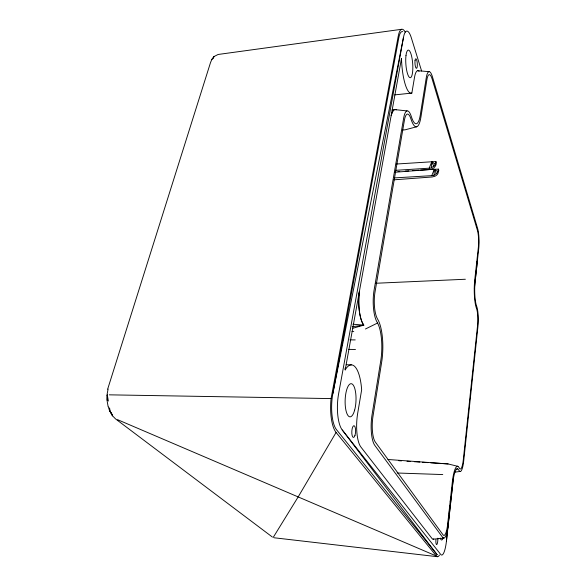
<?xml version="1.0" encoding="UTF-8"?>
<svg xmlns="http://www.w3.org/2000/svg" width="586" height="586" viewBox="0 0 586 586"><rect width="100%" height="100%" fill="white"/><g stroke="black" fill="none" stroke-linecap="round" stroke-linejoin="round"><path stroke-width="0.88" d="M394.29 177.917L432.9 175.58L434.05 175.236L434.321 169.288L438.438 169.127L438.819 170.277L437.881 173.69A6.028 4.534 -22.2 0 1 434.841 176.276L432.16 176.979L393.968 179.821M395.477 170.336L430.344 168.109L431.501 167.764L431.794 161.78L435.947 161.604L436.343 162.783C436.416 166.453 433.105 169.303 429.604 169.544L394.935 172.24M213.275 57.523L213.238 58.19L213.875 56.747L211.876 59.376L210.535 62.512L107.641 389.214M421.605 70.987L411.343 37.885A22.319 5.508 85.7 0 0 403.468 37.489L338.598 393.865A26.985 8.944 -87.9 0 0 342.224 429.941L440.716 554.444A19.038 4.139 -86.9 0 0 446.466 540.937L447.272 532.769M447.448 530.953L448.429 520.976M448.605 519.159L448.964 515.526M449.14 513.717L449.403 510.992M449.762 507.366L449.938 505.55M450.297 501.916L450.473 500.107M446.466 540.937L453.593 476.477M474.374 288.532L476.784 266.747A15.771 3.091 89.3 0 0 477.129 261.62M439.493 555.008A21.118 4.681 -86.8 0 1 436.423 556.048L336.086 432.439A29.908 10.087 -87.8 0 1 331.075 398.59L398.209 36.303A24.751 6.226 85.6 0 1 405.204 32.105M438.438 169.127L437.288 172.848L434.05 175.236M435.947 161.604L434.783 165.347L431.501 167.764M394.693 94.888L411.855 93.079L414.514 77.337A21.133 5.098 86.5 0 1 419.107 71.302M433.713 539.01A19.726 4.498 -86.9 0 1 431.977 538.461L360.895 447.03A25.454 7.904 -87.7 0 1 357.68 413.313L361.65 389.829A35.497 11.625 -88 0 0 345.205 369.883L359.379 291.476A25.227 7.896 89.7 0 0 363.767 325.149L352.655 328.292M437.639 554.708A19.067 4.219 -86.8 0 1 436.658 554.1L336.54 429.736A26.993 9.105 -87.8 0 1 332.841 393.638L398.773 37.973A22.341 5.618 85.6 0 1 402.736 31.644M107.026 394.708L108.095 389.067M332.841 393.638L403.468 37.489M431.736 175.734L434.321 169.288L437.903 171.779M429.164 168.277L431.794 161.78L435.405 164.278M106.989 395.645L107.458 394.752M213.604 57.223L213.875 56.747M336.086 432.439L298.274 496.738L273.281 537.303M211.876 59.376L212.923 58.475M214.212 56.439L218.124 54.469L401.593 29.3M365.437 329.002L377.56 323.025L376.813 321.67A22.737 6.79 89.8 0 1 374.088 290.158L403.666 118.064A20.803 5.347 86.9 0 1 411.152 116.05L411.724 117.713A24.868 6.138 86.5 0 0 420.221 115.361L426.271 77.704A19.148 4.402 86.6 0 1 432.49 76.956L477.612 228.423A14.848 2.864 89.1 0 1 478.711 248.786L475.136 281.134A17.822 3.428 89.7 0 0 476.506 305.841L476.814 306.734A14.87 2.901 -89.9 0 1 477.92 326.71L463.724 460.779A16.283 3.355 -88.1 0 1 459.138 470.602L457.732 468.837L456.098 469.232M416.763 126.744L405.204 129.799L402.479 130.041M352.186 326.732L363.767 325.149L362.983 323.809A25.073 7.852 89.7 0 1 359.819 289.015L390.811 117.544A22.949 6.19 86.7 0 1 395.521 109.677L407.021 110.915M454.868 472.118L459.973 471.481M433.12 539.171L443.748 538.175M396.195 164.043L431.794 161.78L433.889 166.321M397.938 171.493L399.755 171.383M405.212 171.053L408.852 170.834M412.485 170.614L418.858 170.226M420.675 170.116L434.321 169.288L436.409 173.808M375.831 283.258L465.365 279.251M392.085 110.058L393.777 110M352.032 331.42L353.776 331.412M349.996 339.873L355.219 339.909M348.509 349.373L355.475 349.483M109.311 394.839L331.075 398.59M346.238 364.734L351.38 364.88M397.162 473.005L442.76 474.565M398.78 460.699L401.52 460.882M406.999 461.241L410.654 461.475M414.302 461.717L419.781 462.076M422.521 462.259L428 462.618M430.739 462.793L448.085 463.936L457.864 466.324M387.991 459.483L448.085 463.936M417.745 70.694L429.055 71.682M352.882 324.197L363.767 325.149M437.376 556.7L274.087 537.765M117.566 419.671L436.423 556.048M272.402 537.069L115.493 418.858L112.593 415.877L109.523 410.339M342.224 429.941L436.658 554.1M109.868 411.079L111.992 415.122M112.593 415.877L111.435 412.969L110.219 411.731L109.553 407.878M108.168 406.479L109.699 411.108M107.172 401.212L108.051 406.186M108.351 401.044L107.421 395.718L107.135 400.612L106.938 395.565M345.088 368.067L345.205 369.883M437.823 538.19A4.351 0.967 -86.7 0 1 436.782 544.511A4.351 0.967 -86.7 0 1 435.925 539.611M457.732 468.837A20.371 4.234 -87.6 0 0 452.861 482.542L448.136 525.217A17.873 3.882 -87.1 0 1 442.767 537.53L374.813 445.404A23.088 6.834 -87.8 0 1 372.044 414.873L380.797 360.449A28.384 8.673 -89.3 0 0 377.56 323.025M411.855 93.079A29.586 7.325 85.9 0 1 401.513 58.344L391.17 115.581A23.088 6.226 86.7 0 1 396.217 109.86M443.375 537.413A11.874 2.6 -86.9 0 1 440.276 538.051M477.546 325.655L463.284 459.944A13.8 2.842 -88.1 0 1 459.395 468.236L459.021 467.562A22.92 4.761 -87.6 0 0 452.37 481.707L447.623 524.47A15.148 3.289 -87.1 0 1 443.067 534.879L375.333 442.078A19.572 5.794 -87.8 0 1 372.996 416.258L381.691 361.972A31.937 9.757 -89.3 0 0 378.073 319.956L377.325 318.601A19.272 5.757 89.8 0 1 375.025 291.953L404.421 120.189A17.631 4.534 86.9 0 1 410.757 118.416L411.328 120.079A27.982 6.907 86.5 0 0 420.873 117.346L426.901 79.747A16.232 3.736 86.6 0 1 432.16 79.059L477.407 230.283A12.584 2.432 89.1 0 1 478.337 247.57L474.748 279.962A20.056 3.853 89.7 0 0 476.293 307.796L476.601 308.69A12.606 2.461 -89.9 0 1 477.546 325.655M415.064 60.402A4.791 1.15 86 0 0 416.214 68.262A4.791 1.15 86 0 0 417.137 62.065A4.791 1.15 86 0 0 415.064 60.402M354.962 435.449A5.875 1.89 -87.4 0 0 354.31 425.817A5.875 1.89 -87.4 0 0 351.834 433.457A5.875 1.89 -87.4 0 0 354.962 435.449M405.988 55.538A13.83 3.421 85.9 0 0 409.76 77.594A13.83 3.421 85.9 0 0 412.09 58.607A13.83 3.421 85.9 0 0 405.988 55.538M354.625 410.163A16.584 5.428 -88 0 0 351.71 383.793A16.584 5.428 -88 0 0 345.381 406.816A16.584 5.428 -88 0 0 354.625 410.163"/></g></svg>
